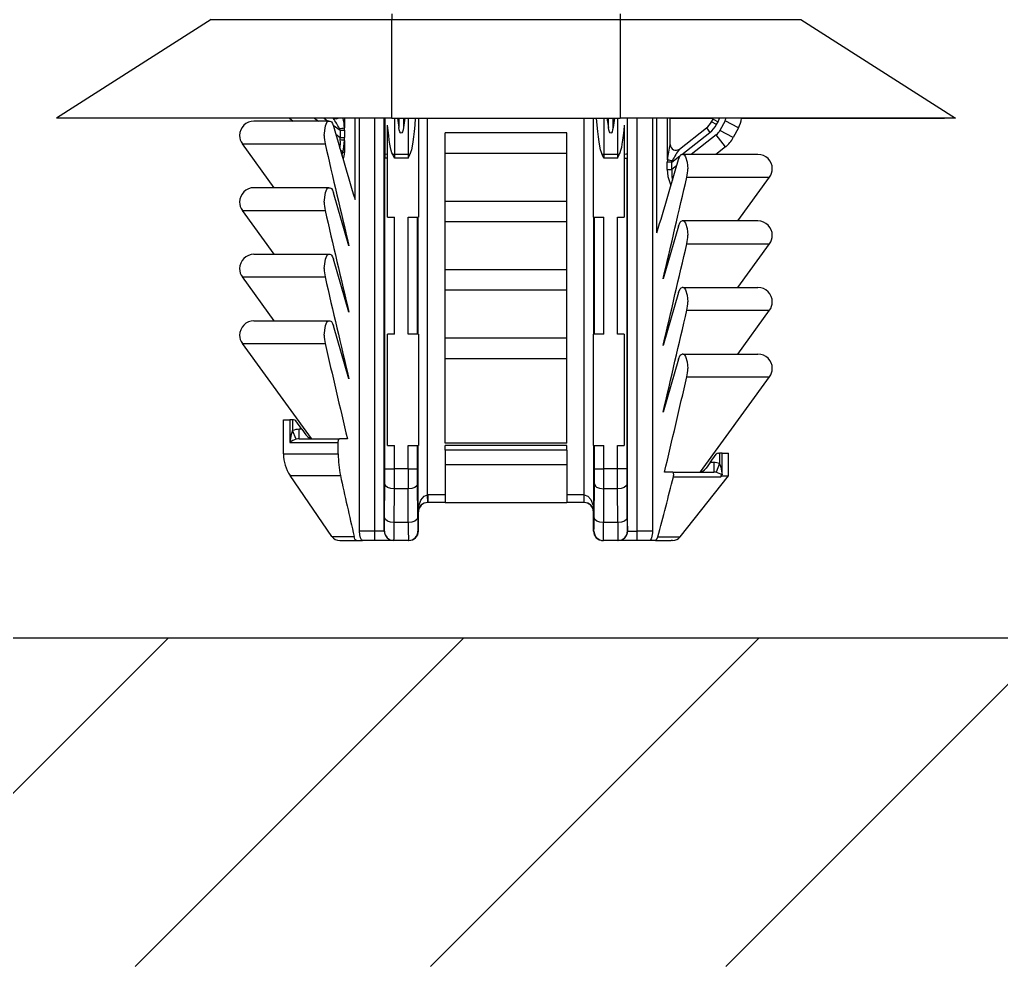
# Model space of a CAD drawing. Header units: inches. Extents: x 47316 to 59086, y 3141 to 11743.
# Drawn here: x 51592.27 to 51599.74, y 3590.53 to 3597.73 of the extents above; entities that cross this region are included whole.
import ezdxf

# ---------------------------------------------------------------- set-up
doc = ezdxf.new("R2010")
doc.units = ezdxf.units.IN
doc.header["$MEASUREMENT"] = 0

msp = doc.modelspace()

# ---------------------------------------------------------------- linework, layer by layer
at = {"color": 0, "lineweight": -2, "ltscale": 0.003915}
for p, q in [((51595.1041, 3597.7724), (51595.1041, 3597.7271)), ((51596.8396, 3597.7724), (51596.8396, 3597.7271))]:
    msp.add_line(p, q, dxfattribs=at)
at = {"color": 0, "lineweight": -2, "ltscale": 0.120668}
for p, q in [((51593.7313, 3597.7271), (51592.5537, 3596.9769)), ((51598.2124, 3597.7271), (51599.39, 3596.9769))]:
    msp.add_line(p, q, dxfattribs=at)
at = {"color": 0, "lineweight": -2, "ltscale": 0.118646}
for p, q in [((51593.7313, 3597.7271), (51595.1041, 3597.7271)), ((51596.8396, 3597.7271), (51598.2124, 3597.7271))]:
    msp.add_line(p, q, dxfattribs=at)
at = {"color": 0, "lineweight": -2, "ltscale": 0.064835}
for p, q in [((51595.1041, 3596.9769), (51595.1041, 3597.7271)), ((51596.8396, 3597.7271), (51596.8396, 3596.9769))]:
    msp.add_line(p, q, dxfattribs=at)
at = {"color": 0, "lineweight": -2, "ltscale": 0.15}
for p, q in [((51595.1041, 3597.7271), (51596.8396, 3597.7271)), ((51595.1041, 3596.9769), (51596.8396, 3596.9769))]:
    msp.add_line(p, q, dxfattribs=at)
at = {"color": 0, "lineweight": -2, "ltscale": 0.220416}
for p, q in [((51595.1041, 3596.9769), (51592.5537, 3596.9769)), ((51599.39, 3596.9769), (51596.8396, 3596.9769))]:
    msp.add_line(p, q, dxfattribs=at)
at = {"color": 0, "lineweight": -2, "ltscale": 0.049155}
for p, q in [((51594.6248, 3596.9552), (51594.0561, 3596.9552)), ((51597.8876, 3596.7021), (51597.3189, 3596.7021)), ((51594.6248, 3596.449), (51594.0561, 3596.449)), ((51597.8876, 3596.1959), (51597.3189, 3596.1959))]:
    msp.add_line(p, q, dxfattribs=at)
at = {"color": 0, "lineweight": -2, "ltscale": 0.003116}
for p, q in [((51594.325, 3596.9769), (51594.3538, 3596.9552)), ((51594.5172, 3596.9769), (51594.546, 3596.9552))]:
    msp.add_line(p, q, dxfattribs=at)
at = {"color": 0, "lineweight": -2, "ltscale": 0.003115}
msp.add_line((51594.5893, 3596.9769), (51594.6181, 3596.9552), dxfattribs=at)
at = {"color": 0, "lineweight": -2}
for p, q in [((51594.5988, 3596.9185), (51594.6094, 3596.944)), ((51594.6094, 3596.944), (51594.616, 3596.9516)), ((51594.616, 3596.9516), (51594.6195, 3596.9539)), ((51594.6195, 3596.9539), (51594.6248, 3596.9552)), ((51594.6332, 3596.9552), (51594.6405, 3596.9529)), ((51594.6405, 3596.9529), (51594.6451, 3596.949)), ((51594.6451, 3596.949), (51594.6536, 3596.936)), ((51594.59, 3596.8464), (51594.5988, 3596.9185)), ((51594.6536, 3596.936), (51594.6607, 3596.9169)), ((51597.283, 3596.6638), (51597.2963, 3596.6932)), ((51597.2963, 3596.6932), (51597.3046, 3596.7006)), ((51597.3046, 3596.7006), (51597.3106, 3596.7021)), ((51597.3189, 3596.7021), (51597.3256, 3596.7001)), ((51597.3256, 3596.7001), (51597.3299, 3596.6965)), ((51597.3299, 3596.6965), (51597.3377, 3596.6848)), ((51597.3377, 3596.6848), (51597.3497, 3596.6441)), ((51597.3497, 3596.6441), (51597.3537, 3596.5933)), ((51597.1983, 3596.5881), (51597.2023, 3596.535)), ((51597.2336, 3596.5881), (51597.2316, 3596.5317)), ((51597.2023, 3596.535), (51597.2258, 3596.466)), ((51597.2316, 3596.5317), (51597.2374, 3596.5061)), ((51594.5988, 3596.4123), (51594.6094, 3596.4378)), ((51594.6094, 3596.4378), (51594.616, 3596.4454)), ((51594.616, 3596.4454), (51594.6195, 3596.4477)), ((51594.6195, 3596.4477), (51594.6248, 3596.449)), ((51594.6332, 3596.449), (51594.6405, 3596.4467)), ((51594.6405, 3596.4467), (51594.6451, 3596.4428)), ((51594.6451, 3596.4428), (51594.6536, 3596.4298)), ((51594.6536, 3596.4298), (51594.6607, 3596.4107)), ((51594.59, 3596.3402), (51594.5988, 3596.4123)), ((51597.2963, 3596.187), (51597.3046, 3596.1944)), ((51597.3046, 3596.1944), (51597.3106, 3596.1959)), ((51597.3189, 3596.1959), (51597.3256, 3596.1939)), ((51597.3256, 3596.1939), (51597.3299, 3596.1903)), ((51597.283, 3596.1576), (51597.2963, 3596.187)), ((51597.3299, 3596.1903), (51597.3377, 3596.1786)), ((51597.3377, 3596.1786), (51597.3497, 3596.1379)), ((51597.3497, 3596.1379), (51597.3537, 3596.0871)), ((51594.59, 3595.834), (51594.5988, 3595.9061)), ((51594.5988, 3595.9061), (51594.6094, 3595.9316)), ((51594.6094, 3595.9316), (51594.616, 3595.9392)), ((51594.616, 3595.9392), (51594.6195, 3595.9415)), ((51594.6195, 3595.9415), (51594.6248, 3595.9428)), ((51594.6332, 3595.9428), (51594.6405, 3595.9405)), ((51594.6405, 3595.9405), (51594.6451, 3595.9366)), ((51594.6451, 3595.9366), (51594.6536, 3595.9236)), ((51594.6536, 3595.9236), (51594.6607, 3595.9045)), ((51597.283, 3595.6514), (51597.2963, 3595.6808)), ((51597.2963, 3595.6808), (51597.3046, 3595.6881)), ((51597.3046, 3595.6881), (51597.3106, 3595.6897)), ((51597.3189, 3595.6897), (51597.3256, 3595.6876)), ((51597.3256, 3595.6876), (51597.3299, 3595.6841)), ((51597.3299, 3595.6841), (51597.3377, 3595.6724)), ((51597.3377, 3595.6724), (51597.3497, 3595.6317)), ((51597.3497, 3595.6317), (51597.3537, 3595.5808)), ((51594.59, 3595.3277), (51594.5988, 3595.3999)), ((51594.5988, 3595.3999), (51594.6094, 3595.4254)), ((51594.6094, 3595.4254), (51594.616, 3595.433)), ((51594.616, 3595.433), (51594.6195, 3595.4353)), ((51594.6195, 3595.4353), (51594.6248, 3595.4366)), ((51594.6332, 3595.4366), (51594.6405, 3595.4343)), ((51594.6405, 3595.4343), (51594.6451, 3595.4304)), ((51594.6451, 3595.4304), (51594.6536, 3595.4174)), ((51594.6536, 3595.4174), (51594.6607, 3595.3983)), ((51597.283, 3595.1452), (51597.2963, 3595.1746)), ((51597.2963, 3595.1746), (51597.3046, 3595.1819)), ((51597.3046, 3595.1819), (51597.3106, 3595.1835)), ((51597.3189, 3595.1835), (51597.3256, 3595.1814)), ((51597.3256, 3595.1814), (51597.3299, 3595.1779)), ((51597.3299, 3595.1779), (51597.3377, 3595.1662)), ((51597.3377, 3595.1662), (51597.3497, 3595.1255)), ((51597.3497, 3595.1255), (51597.3537, 3595.0746)), ((51594.3388, 3594.5727), (51594.3287, 3594.5109)), ((51594.3493, 3594.6019), (51594.3388, 3594.5727)), ((51594.6967, 3594.5109), (51594.699, 3594.5301)), ((51594.699, 3594.5301), (51594.7019, 3594.5369)), ((51594.7019, 3594.5369), (51594.7036, 3594.5389)), ((51594.7036, 3594.5389), (51594.7046, 3594.5395)), ((51594.7046, 3594.5395), (51594.706, 3594.5399)), ((51597.5944, 3594.3513), (51597.6051, 3594.3237)), ((51597.241, 3594.2865), (51597.2399, 3594.2867)), ((51597.2417, 3594.286), (51597.241, 3594.2865)), ((51597.2431, 3594.2845), (51597.2417, 3594.286)), ((51597.2452, 3594.2793), (51597.2431, 3594.2845)), ((51597.247, 3594.2647), (51597.2452, 3594.2793)), ((51597.6051, 3594.3237), (51597.6151, 3594.2647)), ((51596.6438, 3594.197), (51596.6448, 3594.1909)), ((51596.6448, 3594.1909), (51596.6518, 3594.1797)), ((51596.6518, 3594.1797), (51596.6604, 3594.1728)), ((51595.3496, 3594.1035), (51595.3763, 3594.1132)), ((51596.5674, 3594.1132), (51596.5953, 3594.1027)), ((51596.6604, 3594.1728), (51596.6829, 3594.1631)), ((51596.6829, 3594.1631), (51596.7161, 3594.1587)), ((51595.3089, 3594.0288), (51595.3243, 3594.0725)), ((51595.3243, 3594.0725), (51595.3496, 3594.1035)), ((51596.5953, 3594.1027), (51596.6167, 3594.0775)), ((51596.6167, 3594.0775), (51596.6342, 3594.0315)), ((51596.6342, 3594.0315), (51596.6397, 3593.983)), ((51595.304, 3593.983), (51595.3089, 3594.0288)), ((51594.824, 3593.7776), (51594.8171, 3593.7974)), ((51594.8296, 3593.7697), (51594.824, 3593.7776)), ((51594.8326, 3593.7674), (51594.8296, 3593.7697)), ((51594.8373, 3593.7661), (51594.8326, 3593.7674)), ((51597.1075, 3593.7661), (51597.1118, 3593.7672)), ((51597.1118, 3593.7672), (51597.1147, 3593.7692)), ((51597.1147, 3593.7692), (51597.12, 3593.7761)), ((51597.12, 3593.7761), (51597.1266, 3593.7934))]:
    msp.add_line(p, q, dxfattribs=at)
at = {"color": 0, "lineweight": -2, "ltscale": 0.00072}
for p, q in [((51594.6248, 3596.9552), (51594.6332, 3596.9552)), ((51597.3189, 3596.7021), (51597.3106, 3596.7021)), ((51594.6248, 3596.449), (51594.6332, 3596.449)), ((51597.3189, 3596.1959), (51597.3106, 3596.1959)), ((51594.6248, 3595.9428), (51594.6332, 3595.9428)), ((51597.3189, 3595.6897), (51597.3106, 3595.6897)), ((51594.6248, 3595.4366), (51594.6332, 3595.4366)), ((51597.3189, 3595.1835), (51597.3106, 3595.1835))]:
    msp.add_line(p, q, dxfattribs=at)
at = {"color": 0, "lineweight": -2, "ltscale": 0.006281}
msp.add_line((51594.7447, 3596.9769), (51594.7447, 3596.9042), dxfattribs=at)
at = {"color": 0, "lineweight": -2, "ltscale": 0.0534}
msp.add_line((51594.8244, 3596.359), (51594.8244, 3596.9769), dxfattribs=at)
at = {"color": 0, "lineweight": -2, "ltscale": 0.27125}
for p, q in [((51594.8582, 3593.8384), (51594.8582, 3596.9769)), ((51594.9745, 3593.8384), (51594.9745, 3596.9769)), ((51595.0468, 3593.8384), (51595.0468, 3596.9769)), ((51596.8969, 3593.8384), (51596.8969, 3596.9769)), ((51596.9692, 3593.8384), (51596.9692, 3596.9769)), ((51597.0855, 3596.9769), (51597.0855, 3593.8384))]:
    msp.add_line(p, q, dxfattribs=at)
at = {"color": 0, "lineweight": -2, "ltscale": 0.023305}
for p, q in [((51595.0515, 3596.9769), (51595.0513, 3596.7072)), ((51596.8922, 3596.9769), (51596.8924, 3596.7072))]:
    msp.add_line(p, q, dxfattribs=at)
at = {"color": 0, "lineweight": -2, "ltscale": 0.023871}
for p, q in [((51595.1238, 3596.9769), (51595.1236, 3596.7007)), ((51595.2271, 3596.9769), (51595.2273, 3596.7007)), ((51596.7168, 3596.9769), (51596.7164, 3596.7007)), ((51596.8198, 3596.9769), (51596.8201, 3596.7007))]:
    msp.add_line(p, q, dxfattribs=at)
at = {"color": 0, "lineweight": -2, "ltscale": 0.006077}
for p, q in [((51595.147, 3596.9769), (51595.1574, 3596.9074)), ((51595.2039, 3596.9769), (51595.1935, 3596.9074)), ((51596.7398, 3596.9769), (51596.7502, 3596.9074)), ((51596.7968, 3596.9769), (51596.7863, 3596.9074))]:
    msp.add_line(p, q, dxfattribs=at)
at = {"color": 0, "lineweight": -2, "ltscale": 0.00601}
for p, q in [((51595.1574, 3596.9769), (51595.1574, 3596.9074)), ((51595.1935, 3596.9769), (51595.1935, 3596.9074)), ((51596.7502, 3596.9074), (51596.7502, 3596.9769)), ((51596.7863, 3596.9074), (51596.7863, 3596.9769))]:
    msp.add_line(p, q, dxfattribs=at)
at = {"color": 0, "lineweight": -2, "ltscale": 0.065}
for p, q in [((51595.3075, 3596.9769), (51595.3075, 3596.2248)), ((51596.6363, 3596.2248), (51596.6363, 3596.9769))]:
    msp.add_line(p, q, dxfattribs=at)
at = {"color": 0, "lineweight": -2, "ltscale": 0.247501}
for p, q in [((51595.3763, 3594.1132), (51595.3763, 3596.9769)), ((51596.5674, 3594.1132), (51596.5674, 3596.9769))]:
    msp.add_line(p, q, dxfattribs=at)
at = {"color": 0, "lineweight": -2, "ltscale": 0.075275}
msp.add_line((51597.1193, 3596.1059), (51597.1193, 3596.9769), dxfattribs=at)
at = {"color": 0, "lineweight": -2, "ltscale": 0.027232}
msp.add_line((51597.199, 3596.6618), (51597.199, 3596.9769), dxfattribs=at)
at = {"color": 0, "lineweight": -2, "ltscale": 0.017291}
msp.add_line((51597.2203, 3596.7768), (51597.2203, 3596.9769), dxfattribs=at)
at = {"color": 0, "lineweight": -2, "ltscale": 0.028403}
msp.add_line((51597.2203, 3596.9769), (51597.5489, 3596.9769), dxfattribs=at)
at = {"color": 0, "lineweight": -2, "ltscale": 0.002123}
msp.add_line((51597.5343, 3596.9491), (51597.5459, 3596.9708), dxfattribs=at)
at = {"color": 0, "lineweight": -2, "ltscale": 0.00375}
for p, q in [((51597.5727, 3596.9287), (51597.5343, 3596.9491)), ((51597.5459, 3596.9708), (51597.5842, 3596.9504)), ((51597.4957, 3596.903), (51597.5224, 3596.8688))]:
    msp.add_line(p, q, dxfattribs=at)
at = {"color": 0, "lineweight": -2, "ltscale": 0.002122}
msp.add_line((51597.5727, 3596.9287), (51597.5842, 3596.9504), dxfattribs=at)
at = {"color": 0, "lineweight": -2, "ltscale": 0.007319}
msp.add_line((51597.6377, 3596.9587), (51597.598, 3596.8839), dxfattribs=at)
at = {"color": 0, "lineweight": -2, "ltscale": 0.01}
for p, q in [((51597.7399, 3596.9043), (51597.6377, 3596.9587)), ((51597.6421, 3596.7605), (51597.5709, 3596.8516))]:
    msp.add_line(p, q, dxfattribs=at)
at = {"color": 0, "lineweight": -2, "ltscale": 0.133354}
msp.add_line((51597.7633, 3596.9769), (51599.3063, 3596.9769), dxfattribs=at)
at = {"color": 0, "lineweight": -2, "ltscale": 0.005624}
msp.add_line((51594.6581, 3596.925), (51594.7101, 3596.8859), dxfattribs=at)
at = {"color": 0, "lineweight": -2, "ltscale": 0.001182}
msp.add_line((51594.7101, 3596.8859), (51594.705, 3596.8986), dxfattribs=at)
at = {"color": 0, "lineweight": -2, "ltscale": 0.004696}
for p, q in [((51594.7101, 3596.8859), (51594.7101, 3596.8315)), ((51594.7454, 3596.8859), (51594.7454, 3596.8315))]:
    msp.add_line(p, q, dxfattribs=at)
at = {"color": 0, "lineweight": -2, "ltscale": 0.003053}
for p, q in [((51594.7101, 3596.8859), (51594.7454, 3596.8859)), ((51594.7101, 3596.8315), (51594.7454, 3596.8315)), ((51597.2336, 3596.6432), (51597.1983, 3596.6432)), ((51597.1983, 3596.5881), (51597.2336, 3596.5881))]:
    msp.add_line(p, q, dxfattribs=at)
at = {"color": 0, "lineweight": -2, "ltscale": 0.001587}
msp.add_line((51594.7454, 3596.8859), (51594.7447, 3596.9042), dxfattribs=at)
at = {"color": 0, "lineweight": -2, "ltscale": 0.060509}
for p, q in [((51595.0723, 3596.2248), (51595.0723, 3596.9249)), ((51596.8714, 3596.9249), (51596.8714, 3596.2248))]:
    msp.add_line(p, q, dxfattribs=at)
at = {"color": 0, "lineweight": -2, "ltscale": 0.001342}
for p, q in [((51595.509, 3596.8503), (51595.509, 3596.8659)), ((51596.4347, 3596.8503), (51596.4347, 3596.8659)), ((51595.509, 3596.3297), (51595.509, 3596.3452)), ((51596.4347, 3596.3297), (51596.4347, 3596.3452)), ((51595.509, 3595.809), (51595.509, 3595.8245)), ((51596.4347, 3595.809), (51596.4347, 3595.8245)), ((51595.509, 3595.2883), (51595.509, 3595.3038)), ((51596.4347, 3595.2883), (51596.4347, 3595.3038))]:
    msp.add_line(p, q, dxfattribs=at)
at = {"color": 0, "lineweight": -2, "ltscale": 0.079999}
for p, q in [((51596.4347, 3596.8659), (51595.509, 3596.8659)), ((51596.4347, 3596.7101), (51595.509, 3596.7101)), ((51596.4347, 3596.3452), (51595.509, 3596.3452)), ((51596.4347, 3596.1895), (51595.509, 3596.1895)), ((51596.4347, 3595.8245), (51595.509, 3595.8245)), ((51596.4347, 3595.6688), (51595.509, 3595.6688)), ((51596.4347, 3595.3038), (51595.509, 3595.3038)), ((51596.4347, 3595.1481), (51595.509, 3595.1481)), ((51596.4347, 3594.5066), (51595.509, 3594.5066)), ((51596.4347, 3594.4892), (51595.509, 3594.4892)), ((51596.4347, 3594.4525), (51595.509, 3594.4525)), ((51595.509, 3594.3446), (51596.4347, 3594.3446)), ((51595.509, 3594.0553), (51596.4347, 3594.0553))]:
    msp.add_line(p, q, dxfattribs=at)
at = {"color": 0, "lineweight": -2, "ltscale": 0.022526}
msp.add_line((51597.2903, 3596.7425), (51597.4957, 3596.903), dxfattribs=at)
at = {"color": 0, "lineweight": -2, "ltscale": 0.023425}
msp.add_line((51597.3088, 3596.7019), (51597.5224, 3596.8688), dxfattribs=at)
at = {"color": 0, "lineweight": -2, "ltscale": 0.010001}
msp.add_line((51597.7001, 3596.8296), (51597.598, 3596.8839), dxfattribs=at)
at = {"color": 0, "lineweight": -2, "ltscale": 0.007318}
msp.add_line((51597.7399, 3596.9043), (51597.7001, 3596.8296), dxfattribs=at)
at = {"color": 0, "lineweight": -2, "ltscale": 0.00342}
msp.add_line((51594.6785, 3596.8554), (51594.7101, 3596.8315), dxfattribs=at)
at = {"color": 0, "lineweight": -2, "ltscale": 0.001675}
msp.add_line((51594.7124, 3596.8123), (51594.7101, 3596.8315), dxfattribs=at)
at = {"color": 0, "lineweight": -2, "ltscale": 0.002025}
msp.add_line((51594.7447, 3596.8081), (51594.7454, 3596.8315), dxfattribs=at)
at = {"color": 0, "lineweight": -2, "ltscale": 0.007914}
msp.add_line((51594.7447, 3596.8081), (51594.7447, 3596.7166), dxfattribs=at)
at = {"color": 0, "lineweight": -2, "ltscale": 0.012116}
for p, q in [((51595.509, 3596.7101), (51595.509, 3596.8503)), ((51596.4347, 3596.7101), (51596.4347, 3596.8503)), ((51595.509, 3596.1895), (51595.509, 3596.3297)), ((51596.4347, 3596.1895), (51596.4347, 3596.3297)), ((51595.509, 3595.6688), (51595.509, 3595.809)), ((51596.4347, 3595.6688), (51596.4347, 3595.809)), ((51595.509, 3595.1481), (51595.509, 3595.2883)), ((51596.4347, 3595.1481), (51596.4347, 3595.2883))]:
    msp.add_line(p, q, dxfattribs=at)
at = {"color": 0, "lineweight": -2, "ltscale": 0.020996}
msp.add_line((51597.5709, 3596.8516), (51597.3795, 3596.7021), dxfattribs=at)
at = {"color": 0, "lineweight": -2, "ltscale": 0.05435}
for p, q in [((51593.9678, 3596.7824), (51594.5967, 3596.7824)), ((51597.3471, 3596.5293), (51597.9759, 3596.5293)), ((51593.9678, 3596.2762), (51594.5967, 3596.2762)), ((51597.3471, 3596.0231), (51597.9759, 3596.0231)), ((51593.9678, 3595.77), (51594.5967, 3595.77)), ((51597.3471, 3595.5169), (51597.9759, 3595.5169)), ((51593.9678, 3595.2638), (51594.5967, 3595.2638)), ((51597.3471, 3595.0107), (51597.9759, 3595.0107))]:
    msp.add_line(p, q, dxfattribs=at)
at = {"color": 0, "lineweight": -2, "ltscale": 0.03562}
for p, q in [((51594.21, 3596.449), (51593.9678, 3596.7824)), ((51597.7337, 3596.1959), (51597.9759, 3596.5293)), ((51594.21, 3595.9428), (51593.9678, 3596.2762)), ((51597.7337, 3595.6897), (51597.9759, 3596.0231)), ((51594.21, 3595.4366), (51593.9678, 3595.77)), ((51597.7337, 3595.1835), (51597.9759, 3595.5169))]:
    msp.add_line(p, q, dxfattribs=at)
at = {"color": 0, "lineweight": -2, "ltscale": 0.001242}
msp.add_line((51594.7447, 3596.7166), (51594.7303, 3596.7166), dxfattribs=at)
at = {"color": 0, "lineweight": -2, "ltscale": 0.008197}
msp.add_line((51597.6421, 3596.7605), (51597.5674, 3596.7021), dxfattribs=at)
at = {"color": 0, "lineweight": -2, "ltscale": 0.002829}
for p, q in [((51595.0513, 3596.7072), (51595.0513, 3596.6745)), ((51596.8924, 3596.7072), (51596.8924, 3596.6745))]:
    msp.add_line(p, q, dxfattribs=at)
at = {"color": 0, "lineweight": -2, "ltscale": 0.204189}
for p, q in [((51595.0513, 3594.3119), (51595.0513, 3596.6745)), ((51596.8924, 3594.3119), (51596.8924, 3596.6745))]:
    msp.add_line(p, q, dxfattribs=at)
at = {"color": 0, "lineweight": -2, "ltscale": 0.001822}
for p, q in [((51595.0723, 3596.6745), (51595.0513, 3596.6745)), ((51596.8714, 3596.6745), (51596.8924, 3596.6745))]:
    msp.add_line(p, q, dxfattribs=at)
at = {"color": 0, "lineweight": -2, "ltscale": 0.002539}
for p, q in [((51595.1236, 3596.6745), (51595.1105, 3596.7008)), ((51595.2273, 3596.6745), (51595.2404, 3596.7008)), ((51596.7164, 3596.6745), (51596.7033, 3596.7008)), ((51596.8201, 3596.6745), (51596.8332, 3596.7008))]:
    msp.add_line(p, q, dxfattribs=at)
at = {"color": 0, "lineweight": -2, "ltscale": 0.002263}
for p, q in [((51595.1236, 3596.7007), (51595.1236, 3596.6745)), ((51595.2273, 3596.7007), (51595.2273, 3596.6745)), ((51596.7164, 3596.7007), (51596.7164, 3596.6745)), ((51596.8201, 3596.7007), (51596.8201, 3596.6745))]:
    msp.add_line(p, q, dxfattribs=at)
at = {"color": 0, "lineweight": -2, "ltscale": 0.008961}
for p, q in [((51595.2273, 3596.7007), (51595.1236, 3596.7007)), ((51596.8201, 3596.7007), (51596.7164, 3596.7007)), ((51596.8201, 3596.6745), (51596.7164, 3596.6745))]:
    msp.add_line(p, q, dxfattribs=at)
at = {"color": 0, "lineweight": -2, "ltscale": 0.008963}
for p, q in [((51595.2273, 3596.6745), (51595.1236, 3596.6745)), ((51595.2273, 3594.3119), (51595.1236, 3594.3119))]:
    msp.add_line(p, q, dxfattribs=at)
at = {"color": 0, "lineweight": -2, "ltscale": 0.055446}
for p, q in [((51595.509, 3596.0686), (51595.509, 3596.7101)), ((51595.509, 3595.5479), (51595.509, 3596.1895)), ((51595.509, 3594.5066), (51595.509, 3595.1481)), ((51596.4347, 3594.5066), (51596.4347, 3595.1481))]:
    msp.add_line(p, q, dxfattribs=at)
at = {"color": 0, "lineweight": -2, "ltscale": 0.031538}
for p, q in [((51596.4347, 3596.3452), (51596.4347, 3596.7101)), ((51596.4347, 3595.8246), (51596.4347, 3596.1895)), ((51596.4347, 3595.3039), (51596.4347, 3595.6688))]:
    msp.add_line(p, q, dxfattribs=at)
at = {"color": 0, "lineweight": -2, "ltscale": 0.00161}
msp.add_line((51597.199, 3596.6618), (51597.1983, 3596.6432), dxfattribs=at)
at = {"color": 0, "lineweight": -2, "ltscale": 0.004758}
for p, q in [((51597.1983, 3596.5881), (51597.1983, 3596.6432)), ((51597.2336, 3596.5881), (51597.2336, 3596.6432))]:
    msp.add_line(p, q, dxfattribs=at)
at = {"color": 0, "lineweight": -2, "ltscale": 0.006692}
msp.add_line((51597.2336, 3596.6432), (51597.2946, 3596.6909), dxfattribs=at)
at = {"color": 0, "lineweight": -2, "ltscale": 0.001213}
msp.add_line((51597.2388, 3596.6562), (51597.2336, 3596.6432), dxfattribs=at)
at = {"color": 0, "lineweight": -2, "ltscale": 0.003911}
msp.add_line((51597.2693, 3596.616), (51597.2336, 3596.5881), dxfattribs=at)
at = {"color": 0, "lineweight": -2, "ltscale": 0.036246}
for p, q in [((51594.778, 3596.008), (51594.6607, 3596.4107)), ((51597.283, 3596.1576), (51597.1657, 3595.7549)), ((51594.778, 3595.5018), (51594.6607, 3595.9045)), ((51597.283, 3595.6514), (51597.1657, 3595.2487)), ((51594.778, 3594.9956), (51594.6607, 3595.3983)), ((51597.283, 3595.1452), (51597.1657, 3594.7425))]:
    msp.add_line(p, q, dxfattribs=at)
at = {"color": 0, "lineweight": -2, "ltscale": 0.004428}
for p, q in [((51595.0723, 3596.2248), (51595.1236, 3596.2248)), ((51596.8201, 3596.2248), (51596.8714, 3596.2248)), ((51595.1236, 3595.3342), (51595.0723, 3595.3342)), ((51596.8714, 3595.3342), (51596.8201, 3595.3342)), ((51595.0723, 3594.4892), (51595.1236, 3594.4892)), ((51596.8201, 3594.4892), (51596.8714, 3594.4892))]:
    msp.add_line(p, q, dxfattribs=at)
at = {"color": 0, "lineweight": -2, "ltscale": 0.076974}
for p, q in [((51595.1236, 3595.3342), (51595.1236, 3596.2248)), ((51595.2273, 3595.3342), (51595.2273, 3596.2248)), ((51595.2996, 3595.3342), (51595.2996, 3596.2248)), ((51595.304, 3595.3342), (51595.304, 3596.2248)), ((51596.6397, 3595.3342), (51596.6397, 3596.2248)), ((51596.6441, 3595.3342), (51596.6441, 3596.2248)), ((51596.7164, 3595.3342), (51596.7164, 3596.2248)), ((51596.8201, 3595.3342), (51596.8201, 3596.2248))]:
    msp.add_line(p, q, dxfattribs=at)
at = {"color": 0, "lineweight": -2, "ltscale": 0.006929}
for p, q in [((51595.2273, 3596.2248), (51595.3075, 3596.2248)), ((51596.6363, 3596.2248), (51596.7164, 3596.2248)), ((51595.3075, 3595.3342), (51595.2273, 3595.3342)), ((51596.7164, 3595.3342), (51596.6363, 3595.3342)), ((51595.2273, 3594.4892), (51595.3075, 3594.4892)), ((51596.6363, 3594.4892), (51596.7164, 3594.4892))]:
    msp.add_line(p, q, dxfattribs=at)
at = {"color": 0, "lineweight": -2, "ltscale": 0.049174}
for p, q in [((51594.0558, 3595.9428), (51594.6248, 3595.9428)), ((51597.3189, 3595.6897), (51597.8879, 3595.6897)), ((51594.0558, 3595.4366), (51594.6248, 3595.4366)), ((51597.3189, 3595.1835), (51597.8879, 3595.1835))]:
    msp.add_line(p, q, dxfattribs=at)
at = {"color": 0, "lineweight": -2, "ltscale": 0.055445}
msp.add_line((51595.509, 3595.0273), (51595.509, 3595.6688), dxfattribs=at)
at = {"color": 0, "lineweight": -2, "ltscale": 0.073026}
for p, q in [((51595.0723, 3594.4892), (51595.0723, 3595.3342)), ((51595.3075, 3595.3342), (51595.3075, 3594.4892)), ((51596.6363, 3594.4892), (51596.6363, 3595.3342)), ((51596.8714, 3595.3342), (51596.8714, 3594.4892))]:
    msp.add_line(p, q, dxfattribs=at)
at = {"color": 0, "lineweight": -2, "ltscale": 0.077129}
for p, q in [((51594.4924, 3594.5418), (51593.9678, 3595.2638)), ((51597.4514, 3594.2887), (51597.9759, 3595.0107))]:
    msp.add_line(p, q, dxfattribs=at)
at = {"color": 0, "lineweight": -2, "ltscale": 0.004233}
for p, q in [((51594.2797, 3594.6845), (51594.3287, 3594.6845)), ((51597.6151, 3594.4314), (51597.664, 3594.4314))]:
    msp.add_line(p, q, dxfattribs=at)
at = {"color": 0, "lineweight": -2, "ltscale": 0.022501}
msp.add_line((51594.2797, 3594.4241), (51594.2797, 3594.6845), dxfattribs=at)
at = {"color": 0, "lineweight": -2, "ltscale": 0.015}
msp.add_line((51594.3287, 3594.6845), (51594.3287, 3594.5109), dxfattribs=at)
at = {"color": 0, "lineweight": -2, "ltscale": 0.001788}
for p, q in [((51594.3493, 3594.6845), (51594.3287, 3594.6845)), ((51597.6151, 3594.4314), (51597.5944, 3594.4314))]:
    msp.add_line(p, q, dxfattribs=at)
at = {"color": 0, "lineweight": -2, "ltscale": 0.000575}
for p, q in [((51594.356, 3594.6845), (51594.3493, 3594.6845)), ((51597.5877, 3594.4314), (51597.5944, 3594.4314))]:
    msp.add_line(p, q, dxfattribs=at)
at = {"color": 0, "lineweight": -2, "ltscale": 0.007133}
msp.add_line((51594.3493, 3594.6845), (51594.3493, 3594.6019), dxfattribs=at)
at = {"color": 0, "lineweight": -2, "ltscale": 0.006754}
for p, q in [((51594.4198, 3594.6122), (51594.3738, 3594.6754)), ((51597.5239, 3594.3591), (51597.5699, 3594.4223))]:
    msp.add_line(p, q, dxfattribs=at)
at = {"color": 0, "lineweight": -2, "ltscale": 0.00613}
msp.add_line((51594.3777, 3594.5369), (51594.3493, 3594.6019), dxfattribs=at)
at = {"color": 0, "lineweight": -2, "ltscale": 0.00625}
for p, q in [((51594.3992, 3594.5399), (51594.3992, 3594.6122)), ((51597.5523, 3594.3591), (51597.5523, 3594.2867)), ((51595.0513, 3594.3119), (51595.1236, 3594.3119)), ((51595.2273, 3594.3119), (51595.2996, 3594.3119)), ((51596.8924, 3594.3119), (51596.8201, 3594.3119)), ((51594.9745, 3593.7661), (51594.9745, 3593.8384)), ((51595.0468, 3593.8384), (51594.9745, 3593.8384)), ((51596.8969, 3593.8384), (51596.9692, 3593.8384)), ((51596.9692, 3593.7661), (51596.9692, 3593.8384))]:
    msp.add_line(p, q, dxfattribs=at)
at = {"color": 0, "lineweight": -2, "ltscale": 0.001775}
msp.add_line((51594.4198, 3594.6122), (51594.3992, 3594.6122), dxfattribs=at)
at = {"color": 0, "lineweight": -2, "ltscale": 0.004541}
for p, q in [((51594.4198, 3594.6122), (51594.4507, 3594.5697)), ((51597.5239, 3594.3591), (51597.4931, 3594.3166))]:
    msp.add_line(p, q, dxfattribs=at)
at = {"color": 0, "lineweight": -2, "ltscale": 0.031807}
msp.add_line((51594.3287, 3594.5109), (51594.6967, 3594.5109), dxfattribs=at)
at = {"color": 0, "lineweight": -2, "ltscale": 0.026512}
msp.add_line((51594.3992, 3594.5399), (51594.706, 3594.5399), dxfattribs=at)
at = {"color": 0, "lineweight": -2, "ltscale": 0.0075}
msp.add_line((51594.6967, 3594.4241), (51594.6967, 3594.5109), dxfattribs=at)
at = {"color": 0, "lineweight": -2, "ltscale": 0.005188}
msp.add_line((51594.766, 3594.5399), (51594.706, 3594.5399), dxfattribs=at)
at = {"color": 0, "lineweight": -2, "ltscale": 0.015323}
for p, q in [((51595.1236, 3594.3119), (51595.1236, 3594.4892)), ((51595.2273, 3594.3119), (51595.2273, 3594.4892)), ((51595.2996, 3594.3119), (51595.2996, 3594.4892)), ((51596.6441, 3594.3119), (51596.6441, 3594.4892)), ((51596.7164, 3594.3119), (51596.7164, 3594.4892)), ((51596.8201, 3594.3119), (51596.8201, 3594.4892))]:
    msp.add_line(p, q, dxfattribs=at)
at = {"color": 0, "lineweight": -2, "ltscale": 0.04375}
for p, q in [((51595.304, 3593.983), (51595.304, 3594.4892)), ((51596.6397, 3593.983), (51596.6397, 3594.4892))]:
    msp.add_line(p, q, dxfattribs=at)
at = {"color": 0, "lineweight": -2, "ltscale": 0.003175}
for p, q in [((51595.509, 3594.4525), (51595.509, 3594.4892)), ((51596.4347, 3594.4525), (51596.4347, 3594.4892))]:
    msp.add_line(p, q, dxfattribs=at)
at = {"color": 0, "lineweight": -2, "ltscale": 0.03604}
msp.add_line((51594.2797, 3594.4241), (51594.6967, 3594.4241), dxfattribs=at)
at = {"color": 0, "lineweight": -2, "ltscale": 0.009325}
for p, q in [((51595.509, 3594.4525), (51595.509, 3594.3446)), ((51596.4347, 3594.4525), (51596.4347, 3594.3446))]:
    msp.add_line(p, q, dxfattribs=at)
at = {"color": 0, "lineweight": -2, "ltscale": 0.00692}
msp.add_line((51597.5944, 3594.4314), (51597.5944, 3594.3513), dxfattribs=at)
at = {"color": 0, "lineweight": -2, "ltscale": 0.014405}
msp.add_line((51597.6151, 3594.2647), (51597.6151, 3594.4314), dxfattribs=at)
at = {"color": 0, "lineweight": -2, "ltscale": 0.01507}
msp.add_line((51597.664, 3594.257), (51597.664, 3594.4314), dxfattribs=at)
at = {"color": 0, "lineweight": -2, "ltscale": 0.025}
for p, q in [((51595.509, 3594.3446), (51595.509, 3594.0553)), ((51596.4347, 3594.3446), (51596.4347, 3594.0553))]:
    msp.add_line(p, q, dxfattribs=at)
at = {"color": 0, "lineweight": -2, "ltscale": 0.002449}
msp.add_line((51597.5523, 3594.3591), (51597.5239, 3594.3591), dxfattribs=at)
at = {"color": 0, "lineweight": -2, "ltscale": 0.006151}
msp.add_line((51597.5944, 3594.3513), (51597.5687, 3594.2849), dxfattribs=at)
at = {"color": 0, "lineweight": -2, "ltscale": 0.033061}
msp.add_line((51594.3305, 3594.2603), (51594.7131, 3594.2603), dxfattribs=at)
at = {"color": 0, "lineweight": -2, "ltscale": 0.04854}
msp.add_line((51594.6486, 3593.7974), (51594.3305, 3594.2603), dxfattribs=at)
at = {"color": 0, "lineweight": -2, "ltscale": 0.009936}
for p, q in [((51595.051, 3594.197), (51595.0513, 3594.3119)), ((51595.2999, 3594.197), (51595.2996, 3594.3119)), ((51596.6438, 3594.197), (51596.6441, 3594.3119)), ((51596.8927, 3594.197), (51596.8924, 3594.3119))]:
    msp.add_line(p, q, dxfattribs=at)
at = {"color": 0, "lineweight": -2, "ltscale": 0.013248}
for p, q in [((51595.1233, 3594.1587), (51595.1236, 3594.3119)), ((51596.7161, 3594.1587), (51596.7161, 3594.3119)), ((51596.8204, 3594.1587), (51596.8201, 3594.3119))]:
    msp.add_line(p, q, dxfattribs=at)
at = {"color": 0, "lineweight": -2, "ltscale": 0.006224}
msp.add_line((51596.6441, 3594.3119), (51596.7161, 3594.3119), dxfattribs=at)
at = {"color": 0, "lineweight": -2, "ltscale": 0.008989}
msp.add_line((51596.8201, 3594.3119), (51596.7161, 3594.3119), dxfattribs=at)
at = {"color": 0, "lineweight": -2, "ltscale": 0.00538}
msp.add_line((51597.2399, 3594.2867), (51597.1777, 3594.2867), dxfattribs=at)
at = {"color": 0, "lineweight": -2, "ltscale": 0.026994}
msp.add_line((51597.2399, 3594.2867), (51597.5523, 3594.2867), dxfattribs=at)
at = {"color": 0, "lineweight": -2, "ltscale": 0.051201}
msp.add_line((51597.2953, 3593.7934), (51597.664, 3594.257), dxfattribs=at)
at = {"color": 0, "lineweight": -2, "ltscale": 0.000686}
msp.add_line((51597.6044, 3594.251), (51597.6096, 3594.257), dxfattribs=at)
at = {"color": 0, "lineweight": -2, "ltscale": 0.000473}
msp.add_line((51597.6096, 3594.2647), (51597.6151, 3594.2647), dxfattribs=at)
at = {"color": 0, "lineweight": -2, "ltscale": 0.000665}
msp.add_line((51597.6096, 3594.257), (51597.6096, 3594.2647), dxfattribs=at)
at = {"color": 0, "lineweight": -2, "ltscale": 0.004706}
msp.add_line((51597.6096, 3594.257), (51597.664, 3594.257), dxfattribs=at)
at = {"color": 0, "lineweight": -2, "ltscale": 0.022177}
for p, q in [((51595.0496, 3593.9404), (51595.051, 3594.197)), ((51595.3013, 3593.9404), (51595.2999, 3594.197)), ((51596.6424, 3593.9404), (51596.6438, 3594.197)), ((51596.8941, 3593.9404), (51596.8927, 3594.197)), ((51595.1219, 3593.9021), (51595.1233, 3594.1587)), ((51595.229, 3593.9021), (51595.2276, 3594.1587)), ((51596.7147, 3593.9021), (51596.7161, 3594.1587)), ((51596.8218, 3593.9021), (51596.8204, 3594.1587))]:
    msp.add_line(p, q, dxfattribs=at)
at = {"color": 0, "lineweight": -2, "ltscale": 0.031023}
msp.add_line((51597.2455, 3594.251), (51597.6044, 3594.251), dxfattribs=at)
at = {"color": 0, "lineweight": -2, "ltscale": 0.009013}
for p, q in [((51595.2276, 3594.1587), (51595.1233, 3594.1587)), ((51596.8204, 3594.1587), (51596.7161, 3594.1587))]:
    msp.add_line(p, q, dxfattribs=at)
at = {"color": 0, "lineweight": -2, "ltscale": 0.005}
for p, q in [((51595.3769, 3594.0553), (51595.3763, 3594.1132)), ((51595.3775, 3594.1132), (51595.3775, 3594.0553)), ((51596.5662, 3594.0553), (51596.5662, 3594.1132)), ((51596.5669, 3594.0553), (51596.5674, 3594.1132))]:
    msp.add_line(p, q, dxfattribs=at)
at = {"color": 0, "lineweight": -2, "ltscale": 9.8e-05}
for p, q in [((51595.3763, 3594.1132), (51595.3775, 3594.1132)), ((51596.5662, 3594.1132), (51596.5674, 3594.1132))]:
    msp.add_line(p, q, dxfattribs=at)
at = {"color": 0, "lineweight": -2, "ltscale": 0.011371}
for p, q in [((51595.509, 3594.1132), (51595.3775, 3594.1132)), ((51596.5662, 3594.1132), (51596.4347, 3594.1132)), ((51595.509, 3594.0553), (51595.3775, 3594.0553)), ((51596.5662, 3594.0553), (51596.4347, 3594.0553))]:
    msp.add_line(p, q, dxfattribs=at)
at = {"color": 0, "lineweight": -2, "ltscale": 5.3e-05}
for p, q in [((51595.3769, 3594.0553), (51595.3775, 3594.0553)), ((51596.5662, 3594.0553), (51596.5669, 3594.0553))]:
    msp.add_line(p, q, dxfattribs=at)
at = {"color": 0, "lineweight": -2, "ltscale": 0.0125}
for p, q in [((51595.3066, 3593.8384), (51595.3066, 3593.983)), ((51596.6372, 3593.8384), (51596.6372, 3593.983))]:
    msp.add_line(p, q, dxfattribs=at)
at = {"color": 0, "lineweight": -2, "ltscale": 0.009254}
for p, q in [((51595.229, 3593.9021), (51595.1219, 3593.9021)), ((51596.8218, 3593.9021), (51596.7147, 3593.9021))]:
    msp.add_line(p, q, dxfattribs=at)
at = {"color": 0, "lineweight": -2, "ltscale": 0.010054}
for p, q in [((51594.9745, 3593.8384), (51594.8582, 3593.8384)), ((51597.0855, 3593.8384), (51596.9692, 3593.8384))]:
    msp.add_line(p, q, dxfattribs=at)
at = {"color": 0, "lineweight": -2, "ltscale": 0.000316}
for p, q in [((51595.3029, 3593.8384), (51595.3066, 3593.8384)), ((51596.6408, 3593.8384), (51596.6372, 3593.8384)), ((51595.2306, 3593.7661), (51595.2342, 3593.7661)), ((51596.7131, 3593.7661), (51596.7095, 3593.7661))]:
    msp.add_line(p, q, dxfattribs=at)
at = {"color": 0, "lineweight": -2, "ltscale": 0.014565}
msp.add_line((51594.6486, 3593.7974), (51594.8171, 3593.7974), dxfattribs=at)
at = {"color": 0, "lineweight": -2, "ltscale": 0.011156}
msp.add_line((51594.7082, 3593.7661), (51594.8373, 3593.7661), dxfattribs=at)
at = {"color": 0, "lineweight": -2, "ltscale": 0.003897}
msp.add_line((51594.8373, 3593.7661), (51594.8824, 3593.7661), dxfattribs=at)
at = {"color": 0, "lineweight": -2, "ltscale": 0.007964}
for p, q in [((51594.9745, 3593.7661), (51594.8824, 3593.7661)), ((51597.0613, 3593.7661), (51596.9692, 3593.7661))]:
    msp.add_line(p, q, dxfattribs=at)
at = {"color": 0, "lineweight": -2, "ltscale": 0.012498}
for p, q in [((51595.1191, 3593.7661), (51594.9745, 3593.7661)), ((51596.9692, 3593.7661), (51596.8246, 3593.7661))]:
    msp.add_line(p, q, dxfattribs=at)
at = {"color": 0, "lineweight": -2, "ltscale": 0.009532}
for p, q in [((51595.2306, 3593.7661), (51595.1203, 3593.7661)), ((51596.8234, 3593.7661), (51596.7131, 3593.7661))]:
    msp.add_line(p, q, dxfattribs=at)
at = {"color": 0, "lineweight": -2, "ltscale": 0.00399}
msp.add_line((51597.1075, 3593.7661), (51597.0613, 3593.7661), dxfattribs=at)
at = {"color": 0, "lineweight": -2, "ltscale": 0.010352}
msp.add_line((51597.1075, 3593.7661), (51597.2273, 3593.7661), dxfattribs=at)
at = {"color": 0, "lineweight": -2, "ltscale": 0.013437}
msp.add_line((51597.1266, 3593.7934), (51597.2821, 3593.7934), dxfattribs=at)
at = {"color": 0, "lineweight": -2, "ltscale": 0.000984}
msp.add_line((51597.2386, 3593.7661), (51597.2273, 3593.7661), dxfattribs=at)
at = {"color": 0, "lineweight": -2, "ltscale": 0.001137}
msp.add_line((51597.2821, 3593.7934), (51597.2953, 3593.7934), dxfattribs=at)
at = {"color": 0, "lineweight": -3}
for p, q in [((51607.2436, 3593.0232, 0), (51584.0874, 3593.0232, 0)), ((51590.9076, 3590.5279), (51593.4029, 3593.0232)), ((51593.1526, 3590.5279), (51595.6479, 3593.0232)), ((51595.3977, 3590.5279), (51597.893, 3593.0232)), ((51597.6427, 3590.5279), (51600.1381, 3593.0232))]:
    msp.add_line(p, q, dxfattribs=at)
at = {"color": 0, "lineweight": -2}
for centre, radius, start, end in [((51594.0558, 3596.8464), 0.1088, 89.99997, 180), ((51594.2424, 3596.6733), 0.5147, 25.95697, 36.12652), ((51594.6799, 3597.0171), 0.0433, 248.24325, 291.78542), ((51594.68, 3597.0172), 0.0434, 248.33404, 291.66502), ((51594.249, 3596.8661), 0.4972, 4.39294, 12.86948), ((51597.4066, 3597.017), 0.1446, 308, 332), ((51597.4182, 3597.0387), 0.1446, 332, 334.71654), ((51597.4182, 3597.0387), 0.188, 332, 340.82001), ((51597.5483, 3597.0062), 0.1012, 332, 343.1675), ((51597.5483, 3597.0062), 0.2169, 332, 352.23404), ((51641.2216, 3610.2581), 48.4345, 195.98869, 196.67645), ((51594.69, 3597.1518), 0.2536, 273.39737, 282.45768), ((51597.4066, 3597.017), 0.188, 308, 332), ((51597.5086, 3596.9314), 0.1012, 308, 332), ((51594.0558, 3596.8464), 0.1088, 180.00087, 215.99913), ((51594.88, 3596.8437), 0.29, 179.4784, 192.21019), ((51594.4858, 3596.7951), 0.2273, 348.74877, 4.32931), ((51594.6943, 3596.541), 0.2719, 79.3285, 86.18655), ((51594.2501, 3596.8401), 0.4958, 345.5784, 356.30596), ((51597.5086, 3596.9314), 0.2169, 308, 332), ((51747.0824, 3632.0729), 156.5162, 193.030823, 193.321964), ((51594.6928, 3596.6997), 0.0412, 24.17123, 60.40356), ((51594.6264, 3596.7336), 0.1054, 338.9436, 350.66967), ((51594.6366, 3596.7171), 0.1081, 333.09924, 359.72249), ((51597.7958, 3596.6109), 0.5991, 163.92874, 175.12618), ((51597.2637, 3596.7769), 0.0435, 180.28999, 307.67677), ((51597.7365, 3596.4165), 0.5526, 143.84623, 154.28458), ((51550.5383, 3610.0591), 48.626, 343.32458, 344.00963), ((51597.2538, 3596.9134), 0.2576, 257.72533, 266.66686), ((51597.8879, 3596.5933), 0.1088, 359.99999, 90.00003), ((51597.0637, 3596.5906), 0.29, 347.78953, 0.52188), ((51597.8879, 3596.5933), 0.1088, 324.00086, 359.99913), ((51440.5753, 3632.8216), 160.9177, 346.68257, 346.96575), ((51594.0558, 3596.3402), 0.1088, 89.99997, 180), ((51594.0558, 3596.3402), 0.1088, 180.00087, 215.99913), ((51594.88, 3596.3375), 0.29, 179.4784, 192.21019), ((51747.0824, 3631.5667), 156.5162, 193.030823, 193.321964), ((51597.8879, 3596.0871), 0.1088, 359.99999, 90.00003), ((51597.064, 3596.0845), 0.2897, 347.76753, 0.51395), ((51597.8879, 3596.0871), 0.1088, 324.00086, 359.99913), ((51440.5753, 3632.3154), 160.9177, 346.68257, 346.96575), ((51594.0558, 3595.834), 0.1088, 89.99998, 180), ((51594.0558, 3595.834), 0.1088, 180.00087, 215.99913), ((51594.8797, 3595.8314), 0.2897, 179.48631, 192.23221), ((51747.0824, 3631.0605), 156.5162, 193.030823, 193.321964), ((51597.8879, 3595.5808), 0.1088, 359.99999, 90.00002), ((51597.0637, 3595.5782), 0.29, 347.78953, 0.52188), ((51597.8879, 3595.5808), 0.1088, 324.00086, 359.99913), ((51440.5753, 3631.8092), 160.9177, 346.68257, 346.96575), ((51594.0558, 3595.3277), 0.1088, 89.99998, 180), ((51594.0558, 3595.3277), 0.1088, 180.00087, 215.99913), ((51594.88, 3595.3251), 0.29, 179.4784, 192.21019), ((51766.8709, 3635.1769), 176.8374, 193.044352, 193.285243), ((51597.8879, 3595.0746), 0.1088, 359.99999, 90.00002), ((51597.0637, 3595.072), 0.29, 347.78953, 0.52188), ((51597.8879, 3595.0746), 0.1088, 324.00086, 359.99913), ((51425.1402, 3634.9058), 176.7676, 346.71541, 346.956393), ((51594.356, 3594.6624), 0.022, 36, 90), ((51594.3988, 3594.4872), 0.125, 89.79382, 113.30799), ((51594.5092, 3594.6122), 0.0723, 216, 270), ((51594.4171, 3594.4028), 0.1398, 106.36387, 129.26729), ((51594.3985, 3594.4636), 0.0763, 89.46126, 105.84799), ((51594.5689, 3594.4241), 0.2893, 180, 214.49641), ((51595.4706, 3594.4178), 0.7738, 179.53331, 191.7474), ((51597.5877, 3594.4093), 0.022, 90, 144), ((51597.5526, 3594.2423), 0.1167, 69.0236, 90.14819), ((51658.9223, 3608.4447), 65.7573, 192.457058, 192.870449), ((51604.0765, 3594.2401), 8.8492, 179.53514, 180.52762), ((51597.1903, 3594.2641), 0.0567, 346.65269, 0.6368), ((51597.4346, 3594.3591), 0.0723, 270, 324), ((51597.5528, 3594.2156), 0.0712, 77.09321, 90.41079), ((51597.5332, 3594.1397), 0.1495, 56.78645, 76.27575), ((51597.5885, 3594.2648), 0.0211, 319.12141, 359.67582), ((51545.459, 3607.4492), 53.4418, 345.19521, 345.70211), ((51595.3777, 3593.9816), 0.0737, 90.69173, 178.90739), ((51595.3789, 3593.983), 0.0723, 89.99874, 179.99874), ((51596.5648, 3593.983), 0.0723, 0.00126, 90.00125), ((51596.566, 3593.9816), 0.0737, 1.09235, 89.30822), ((51592.5977, 3593.9198), 2.4518, 358.09679, 0.48047), ((51590.7643, 3593.8746), 4.3575, 358.57247, 0.36057), ((51599.5862, 3593.8746), 4.3571, 179.63931, 181.42758), ((51597.7531, 3593.9198), 2.4517, 179.51948, 181.90323), ((51594.1906, 3593.9198), 2.4517, 358.09677, 0.48051), ((51592.3575, 3593.8746), 4.3571, 358.57243, 0.36068), ((51601.1794, 3593.8746), 4.3575, 179.63943, 181.42753), ((51599.3459, 3593.9198), 2.4517, 179.51946, 181.90324), ((51595.1192, 3593.8384), 0.0723, 179.99874, 269.99874), ((51595.1203, 3593.8384), 0.0723, 179.99874, 269.99874), ((51595.2306, 3593.8384), 0.0723, 270.00126, 0.00126), ((51595.2342, 3593.8384), 0.0723, 269.99875, 359.99874), ((51596.7095, 3593.8384), 0.0723, 180.00126, 270.00125), ((51596.7132, 3593.8384), 0.0724, 180.04557, 269.95192), ((51596.8234, 3593.8384), 0.0723, 270.00126, 0.00126), ((51596.8245, 3593.8384), 0.0723, 270.00126, 0.00126), ((51594.7082, 3593.8384), 0.0723, 214.49643, 270), ((51597.2386, 3593.8384), 0.0723, 269.99988, 321.50011)]:
    msp.add_arc(centre, radius, start, end, dxfattribs=at)
at = {"color": 0, "lineweight": -2, "extrusion": (0, 0, -1)}
for centre, major_axis, ratio, start_param, end_param in [((51595.2267, 3597.4864), (-0.0006, 0.7988), 0.090536, 2.262595, 2.959711), ((51596.717, 3597.4864), (0.0006, 0.7988), 0.090536, 3.323474, 4.02059), ((51595.1242, 3597.4864), (0.0006, 0.7988), 0.090536, 3.323474, 3.932825), ((51595.1754, 3596.9664), (0, 0.103), 0.214004, 2.181662, 4.101524), ((51596.7683, 3596.9664), (0, 0.103), 0.214004, 2.181662, 4.101524), ((51596.8195, 3597.4864), (-0.0006, 0.7988), 0.090536, 2.35036, 2.959711), ((51595.1236, 3596.7072), (-0.0723, 0.0001), 0.090536, -0.783322, -0.008763), ((51595.1236, 3596.7072), (-0.0723, 0.0001), 0.090536, 4.712317, 4.894271), ((51595.2273, 3596.7072), (0.0723, 0.0001), 0.090536, 1.388915, 1.570868), ((51596.7164, 3596.7072), (-0.0723, 0.0001), 0.090536, 4.712317, 4.89427), ((51596.8201, 3596.7072), (0.0723, 0.0001), 0.090536, 1.388915, 1.570868), ((51596.8201, 3596.7072), (0.0723, 0.0001), 0.090536, 0.008763, 0.783322), ((51595.1233, 3594.197), (-0.0723, 0.0004), 0.529914, 4.709499, 6.272895), ((51595.2276, 3594.197), (0.0723, 0.0004), 0.529914, 0.010292, 1.573692), ((51596.8204, 3594.197), (0.0723, 0.0004), 0.529914, 0.01029, 1.573686), ((51595.1219, 3593.9404), (-0.0723, 0.0004), 0.529914, 4.709499, 6.272895), ((51595.229, 3593.9404), (0.0723, 0.0004), 0.529914, 0.01029, 1.573686), ((51596.7147, 3593.9404), (-0.0723, 0.0004), 0.529914, 4.709499, 6.272895), ((51596.8218, 3593.9404), (0.0723, 0.0004), 0.529914, 0.01029, 1.573686), ((51594.8824, 3593.8384), (0, 0.0723), 0.334595, 3.141593, 4.712389), ((51597.0613, 3593.8384), (0, 0.0723), 0.334595, 1.570796, 3.141593)]:
    msp.add_ellipse(centre, major_axis=major_axis, ratio=ratio, start_param=start_param, end_param=end_param, dxfattribs=at)

doc.saveas('drawing.dxf')
